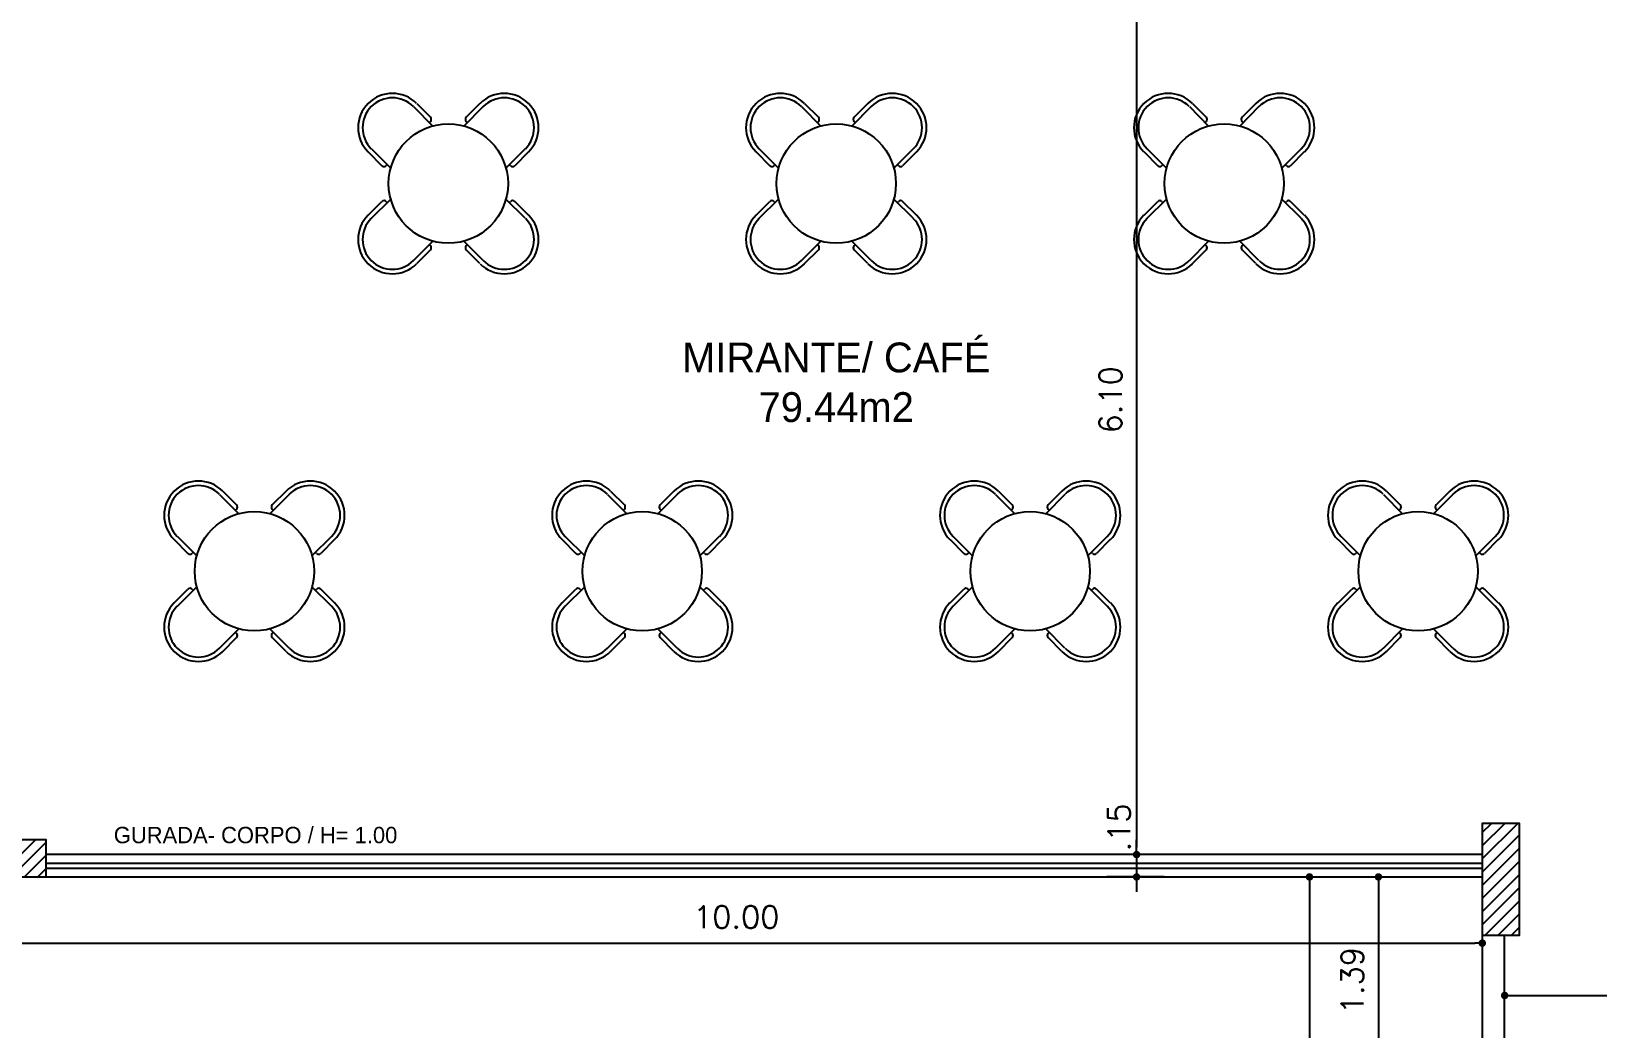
# Model space of a CAD drawing. Header units: millimetres. Extents: x 387 to 811, y 539 to 827.
# Drawn here: x 513.22 to 523.72, y 772.14 to 778.83 of the extents above; entities that cross this region are included whole.
import ezdxf
from ezdxf.enums import TextEntityAlignment as Align

# ---------------------------------------------------------------- set-up
doc = ezdxf.new("R2010")
doc.units = ezdxf.units.MM
for name, color, linetype in [('ESQUADRIAS', 6, 'Continuous'), ('MOBILIARIO', 3, 'Continuous'), ('parede vista', 2, 'Continuous'), ('PAREDES EM CORTE', 5, 'Continuous'), ('pilar', 4, 'Continuous'), ('TEXTO', 4, 'Continuous')]:
    doc.layers.add(name, color=color, linetype=linetype)
doc.styles.add('ROMANS', font='romans')
doc.dimstyles.new('Cotas_trabalho', dxfattribs={"dimtxt": 0.15, "dimasz": 0.05, "dimexe": 0.2, "dimexo": 0.2, "dimgap": 0.1, "dimtad": 1, "dimzin": 4, "dimdsep": 46, "dimtxsty": 'ROMANS', "dimblk": 'DOT', "dimcen": 0.5, "dimclrd": 256, "dimclre": 256, "dimclrt": 256, "dimadec": 0, "dimazin": 0, "dimtfac": 0.666667, "dimtmove": 2, "dimatfit": 0, "dimldrblk": 'DOT', "dimfxl": 1, "dimtolj": 1, "dimtzin": 4, "dimarcsym": 0})

# ---------------------------------------------------------------- blocks, each defined once
blk = doc.blocks.new('M-MESA5')
for p, q in [((-21.2, 53.7), (-12, 44.5)), ((21.2, 53.7), (12, 44.5)), ((-23.3, 51.6), (-10.4, 38.6)), ((23.3, 51.6), (10.4, 38.6)), ((-12, 41.7), (-12.7, 41)), ((12.7, 41), (12, 41.7)), ((-53.7, 21.2), (-44.5, 12)), ((-51.6, 23.3), (-38.6, 10.4)), ((51.6, 23.3), (38.6, 10.4)), ((53.7, 21.2), (44.5, 12)), ((-41, 12.7), (-41.7, 12)), ((41.7, 12), (41, 12.7)), ((-51.6, -23.3), (-38.6, -10.4)), ((51.6, -23.3), (38.6, -10.4)), ((-53.7, -21.2), (-44.5, -12)), ((-41.7, -12), (-41, -12.7)), ((41, -12.7), (41.7, -12)), ((53.7, -21.2), (44.5, -12)), ((-23.3, -51.6), (-10.4, -38.6)), ((-12.7, -41), (-12, -41.7)), ((23.3, -51.6), (10.4, -38.6)), ((12, -41.7), (12.7, -41)), ((-21.2, -53.7), (-12, -44.5)), ((21.2, -53.7), (12, -44.5))]:
    blk.add_line(p, q)
blk.add_circle((0, 0), 40)
for centre, radius, start, end in [((-37.5, 37.5), 23, 45, 225), ((-37.5, 37.5), 20, 45, 225), ((37.5, 37.5), 23, 315, 135), ((37.5, 37.5), 20, 315, 135), ((-13.4, 43.1), 2, 315, 45), ((13.4, 43.1), 2, 135, 225), ((-43.1, 13.4), 2, 225, 315), ((43.1, 13.4), 2, 225, 315), ((-43.1, -13.4), 2, 45, 135), ((43.1, -13.4), 2, 45, 135), ((-37.5, -37.5), 23, 135, 315), ((-37.5, -37.5), 20, 135, 315), ((37.5, -37.5), 23, 225, 45), ((37.5, -37.5), 20, 225, 45), ((-13.4, -43.1), 2, 315, 45), ((13.4, -43.1), 2, 135, 225)]:
    blk.add_arc(centre, radius, start, end)
blk = doc.blocks.new('MESA CAFE')
at = {"layer": 'MOBILIARIO', "xscale": 0.009999999999990905, "yscale": 0.009999999999990905, "zscale": 0.01}
blk.add_blockref('M-MESA5', (571.074, -145.881), dxfattribs=at)
blk = doc.blocks.new('_DOT')
at = {"color": 0, "linetype": 'ByBlock'}
blk.add_line((-0.5, 0), (-1, 0), dxfattribs=at)
at = {"color": 0, "linetype": 'ByBlock', "const_width": 0.5}
blk.add_lwpolyline([(-0.25, 0, 1), (0.25, 0, 1)], format="xyb", close=True, dxfattribs=at)
blk = doc.blocks.new('*D128')
at = {"lineweight": -2}
blk.add_line((523.147, 772.365), (532.747, 772.365), dxfattribs=at)
at = {"layer": 'Defpoints', "color": 0}
for p in [(523.097, 772.365, 54), (532.797, 772.365, 54), (532.797, 772.365)]:
    blk.add_point(p, dxfattribs=at)
at = {"lineweight": -2, "xscale": 0.05, "yscale": 0.05, "zscale": 0.05, "rotation": 180}
blk.add_blockref('_DOT', (523.097, 772.365), dxfattribs=at)
at = {"lineweight": -2, "xscale": 0.05, "yscale": 0.05, "zscale": 0.05}
blk.add_blockref('_DOT', (532.797, 772.365), dxfattribs=at)
at = {"insert": (527.947, 772.54), "char_height": 0.15, "attachment_point": 5, "style": 'ROMANS'}
blk.add_mtext('\\A1;9.70', dxfattribs=at)
blk = doc.blocks.new('*D150')
at = {"lineweight": -2}
blk.add_line((512.997, 772.716), (522.897, 772.716), dxfattribs=at)
at = {"layer": 'Defpoints', "color": 0}
for p in [(512.947, 772.716, 54), (522.947, 772.716, 54), (522.947, 772.716)]:
    blk.add_point(p, dxfattribs=at)
at = {"lineweight": -2, "xscale": 0.05, "yscale": 0.05, "zscale": 0.05, "rotation": 180}
blk.add_blockref('_DOT', (512.947, 772.716), dxfattribs=at)
at = {"lineweight": -2, "xscale": 0.05, "yscale": 0.05, "zscale": 0.05}
blk.add_blockref('_DOT', (522.947, 772.716), dxfattribs=at)
at = {"insert": (517.947, 772.891), "char_height": 0.15, "attachment_point": 5, "style": 'ROMANS'}
blk.add_mtext('\\A1;10.00', dxfattribs=at)
blk = doc.blocks.new('*D151')
at = {"lineweight": -2}
blk.add_line((522.251, 773.11), (522.251, 771.819), dxfattribs=at)
at = {"layer": 'Defpoints', "color": 0}
for p in [(522.251, 773.16), (522.251, 771.769), (522.251, 771.769)]:
    blk.add_point(p, dxfattribs=at)
at = {"lineweight": -2, "xscale": 0.05, "yscale": 0.05, "zscale": 0.05}
for p, rotation in [((522.251, 773.16), 90), ((522.251, 771.769), 270)]:
    blk.add_blockref('_DOT', p, dxfattribs=dict(at, rotation=rotation))
at = {"insert": (522.076, 772.465), "char_height": 0.15, "attachment_point": 5, "rotation": 90, "style": 'ROMANS'}
blk.add_mtext('\\A1;1.39', dxfattribs=at)
blk = doc.blocks.new('*D162')
at = {"lineweight": -2}
for p, q in [((521.789, 773.11), (521.789, 738.21)), ((521.989, 773.16), (521.989, 773.16))]:
    blk.add_line(p, q, dxfattribs=at)
at = {"layer": 'Defpoints', "color": 0}
for p in [(521.789, 773.16, 54), (521.789, 738.16, 20.588), (521.789, 738.16)]:
    blk.add_point(p, dxfattribs=at)
at = {"lineweight": -2, "xscale": 0.05, "yscale": 0.05, "zscale": 0.05}
for p, rotation in [((521.789, 773.16), 90), ((521.789, 738.16), 270)]:
    blk.add_blockref('_DOT', p, dxfattribs=dict(at, rotation=rotation))
at = {"insert": (521.614, 755.66), "char_height": 0.15, "attachment_point": 5, "rotation": 90, "style": 'ROMANS'}
blk.add_mtext('\\A1;35.00', dxfattribs=at)
blk = doc.blocks.new('*D292')
at = {"lineweight": -2}
for p, q in [((520.78, 779.41), (520.83, 779.41)), ((520.63, 779.36), (520.63, 773.36)), ((520.815, 773.31), (520.43, 773.31))]:
    blk.add_line(p, q, dxfattribs=at)
at = {"layer": 'Defpoints', "color": 0}
for p in [(520.58, 779.41, 54), (520.63, 773.31), (521.015, 773.31, 54)]:
    blk.add_point(p, dxfattribs=at)
at = {"lineweight": -2, "xscale": 0.05, "yscale": 0.05, "zscale": 0.05}
for p, rotation in [((520.63, 779.41), 90), ((520.63, 773.31), 270)]:
    blk.add_blockref('_DOT', p, dxfattribs=dict(at, rotation=rotation))
at = {"insert": (520.455, 776.36), "char_height": 0.15, "attachment_point": 5, "rotation": 90, "style": 'ROMANS'}
blk.add_mtext('\\A1;6.10', dxfattribs=at)
blk = doc.blocks.new('*D293')
at = {"lineweight": -2}
for p, q in [((520.815, 773.31), (520.43, 773.31)), ((520.63, 773.36), (520.63, 773.41)), ((520.63, 773.31), (520.63, 773.16)), ((520.815, 773.16), (520.43, 773.16)), ((520.63, 773.11), (520.63, 773.06))]:
    blk.add_line(p, q, dxfattribs=at)
at = {"layer": 'Defpoints', "color": 0}
for p in [(521.015, 773.31, 54), (520.63, 773.16), (521.015, 773.16, 54)]:
    blk.add_point(p, dxfattribs=at)
at = {"lineweight": -2, "xscale": 0.05, "yscale": 0.05, "zscale": 0.05}
for p, rotation in [((520.63, 773.31), 270), ((520.63, 773.16), 90)]:
    blk.add_blockref('_DOT', p, dxfattribs=dict(at, rotation=rotation))
at = {"insert": (520.513, 773.492), "char_height": 0.15, "attachment_point": 5, "rotation": 90, "style": 'ROMANS'}
blk.add_mtext('\\A1;.15', dxfattribs=at)

msp = doc.modelspace()

# ---------------------------------------------------------------- hatches: boundary and pattern name
at = {"layer": 'pilar'}
h = msp.add_hatch(dxfattribs=at)
h.set_pattern_fill('ANSI31', color=8, scale=0.5, style=0)
h.set_pattern_definition([(45, (-564.57625, 852.58743), (-0.044194174, 0.044194174), [])])
h.paths.add_polyline_path([(513.322, 773.16), (513.322, 773.41), (513.051, 773.41), (512.857, 773.603), (512.681, 773.426), (512.947, 773.16)])
h = msp.add_hatch(dxfattribs=at)
h.set_pattern_fill('ANSI31', color=8, scale=0.5, style=0)
h.set_pattern_definition([(45, (-564.57625, 852.57177), (-0.044194174, 0.044194174), [])])
h.paths.add_polyline_path([(523.197, 773.519), (522.947, 773.519), (522.947, 772.769), (523.197, 772.769)])

# ---------------------------------------------------------------- linework, layer by layer
at = {"layer": 'ESQUADRIAS'}
for p, q in [((522.947, 773.25, 54), (513.322, 773.25, 54)), ((513.322, 773.22, 54), (522.947, 773.22, 54))]:
    msp.add_line(p, q, dxfattribs=at)
at = {"layer": 'parede vista'}
for p, q in [((522.947, 773.31, 54), (513.322, 773.31, 54)), ((513.322, 773.16, 54), (522.947, 773.16, 54))]:
    msp.add_line(p, q, dxfattribs=at)
at = {"layer": 'PAREDES EM CORTE'}
for p, q in [((522.947, 772.769, 54), (522.947, 771.769, 54)), ((523.097, 771.769, 54), (523.097, 772.769, 54))]:
    msp.add_line(p, q, dxfattribs=at)
at = {"layer": 'pilar', "elevation": 54}
for points in [[(513.051, 773.41), (512.857, 773.603), (512.681, 773.426), (512.947, 773.16), (513.322, 773.16), (513.322, 773.41)], [(522.947, 772.769), (523.197, 772.769), (523.197, 773.519), (522.947, 773.519)]]:
    msp.add_lwpolyline(points, close=True, dxfattribs=at)

# ---------------------------------------------------------------- block references
at = {"layer": 'MOBILIARIO'}
for p in [(-55.057, 923.691, 54), (-52.457, 923.691, 54), (-49.857, 923.691, 54), (-56.357, 921.091, 54), (-53.757, 921.091, 54), (-51.157, 921.091, 54), (-48.557, 921.091, 54)]:
    msp.add_blockref('MESA CAFE', p, dxfattribs=at)

# ---------------------------------------------------------------- texts
at = {"layer": 'TEXTO'}
for s, height, p in [('MIRANTE/ CAFÉ', 0.2, (518.617, 776.644, 54)), ('79.44m2', 0.2, (518.617, 776.311, 54)), ('GURADA- CORPO / H= 1.00', 0.11, (514.725, 773.441, 54))]:
    msp.add_text(s, height=height, dxfattribs=at).set_placement(p, align=Align.MIDDLE_CENTER)

# ---------------------------------------------------------------- dimensions: what is measured, and where the dimension line sits
for base, p1, p2, picture, middle in [((520.63, 773.31), (520.58, 779.41, 54), (521.015, 773.31, 54), '*D292', (520.455, 776.36)), ((521.789, 738.16), (521.789, 773.16, 54), (521.789, 738.16, 20.588), '*D162', (521.614, 755.66)), ((522.251, 771.769), (522.251, 773.16), (522.251, 771.769), '*D151', (522.076, 772.465))]:
    dim = msp.add_linear_dim(base=base, p1=p1, p2=p2, angle=90, dimstyle='Cotas_trabalho')
    dim.commit()
    dim.dimension.update_dxf_attribs({"geometry": picture, "text_midpoint": middle})
dim = msp.add_linear_dim(base=(520.63, 773.16), p1=(521.015, 773.31, 54), p2=(521.015, 773.16, 54), angle=90, dimstyle='Cotas_trabalho')
dim.commit()
dim.dimension.update_dxf_attribs({"geometry": '*D293', "text_midpoint": (520.513, 773.492), "dimtype": 160})
for base, p1, p2, picture, middle in [((522.947, 772.716), (512.947, 772.716, 54), (522.947, 772.716, 54), '*D150', (517.947, 772.891)), ((532.797, 772.365), (523.097, 772.365, 54), (532.797, 772.365, 54), '*D128', (527.947, 772.54))]:
    dim = msp.add_linear_dim(base=base, p1=p1, p2=p2, dimstyle='Cotas_trabalho')
    dim.commit()
    dim.dimension.update_dxf_attribs({"geometry": picture, "text_midpoint": middle})

doc.saveas('drawing.dxf')
